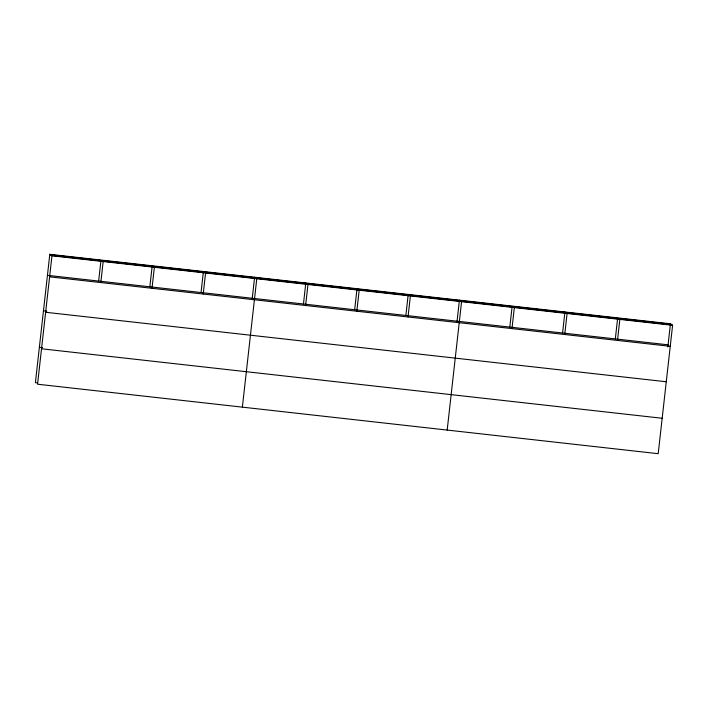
<?xml version="1.0" encoding="UTF-8"?>
<svg xmlns="http://www.w3.org/2000/svg" width="708" height="708" viewBox="0 0 708 708"><rect width="100%" height="100%" fill="white"/><g stroke="black" fill="none" stroke-linecap="round" stroke-linejoin="round"><path stroke-width="1.06" d="M49.799 254.305L51.967 255.818L37.559 384.214L658.201 453.695L672.6 325.308L670.441 323.786L49.799 254.305L35.4 382.692L37.577 382.94M98.642 281.058L100.89 261.084M100.81 282.572L103.164 261.553M149.848 286.784L152.087 266.819M152.008 288.306L154.371 267.279M201.054 292.519L203.293 272.553M203.214 294.032L205.568 273.014M252.252 298.254L254.614 277.235L256.774 278.748L242.375 407.144M303.458 303.989L305.812 282.97M305.617 305.502L307.98 284.483M354.655 309.715L357.018 288.696M356.823 311.237L359.177 290.209M405.861 315.449L408.1 295.484M408.02 316.963L410.383 295.944M457.067 321.184L459.306 301.219M447.182 430.075L461.581 301.679L459.421 300.165M509.813 327.087L512.061 307.122M511.981 328.609L514.335 307.582M562.568 332.999L564.931 311.98M564.736 334.512L567.09 313.494M615.323 338.902L617.562 318.936M617.491 340.415L619.845 319.397M667.839 346.955L670.441 323.786M50.516 254.8L671.149 324.291M51.25 255.314L671.883 324.804M51.967 255.818L672.6 325.308M47.445 275.324L668.078 344.814M49.604 276.837L670.246 346.327M43.471 310.759L46.737 311.122M45.631 312.272L666.263 381.762M39.374 347.265L42.639 347.628M41.542 348.779L662.175 418.269"/></g></svg>
